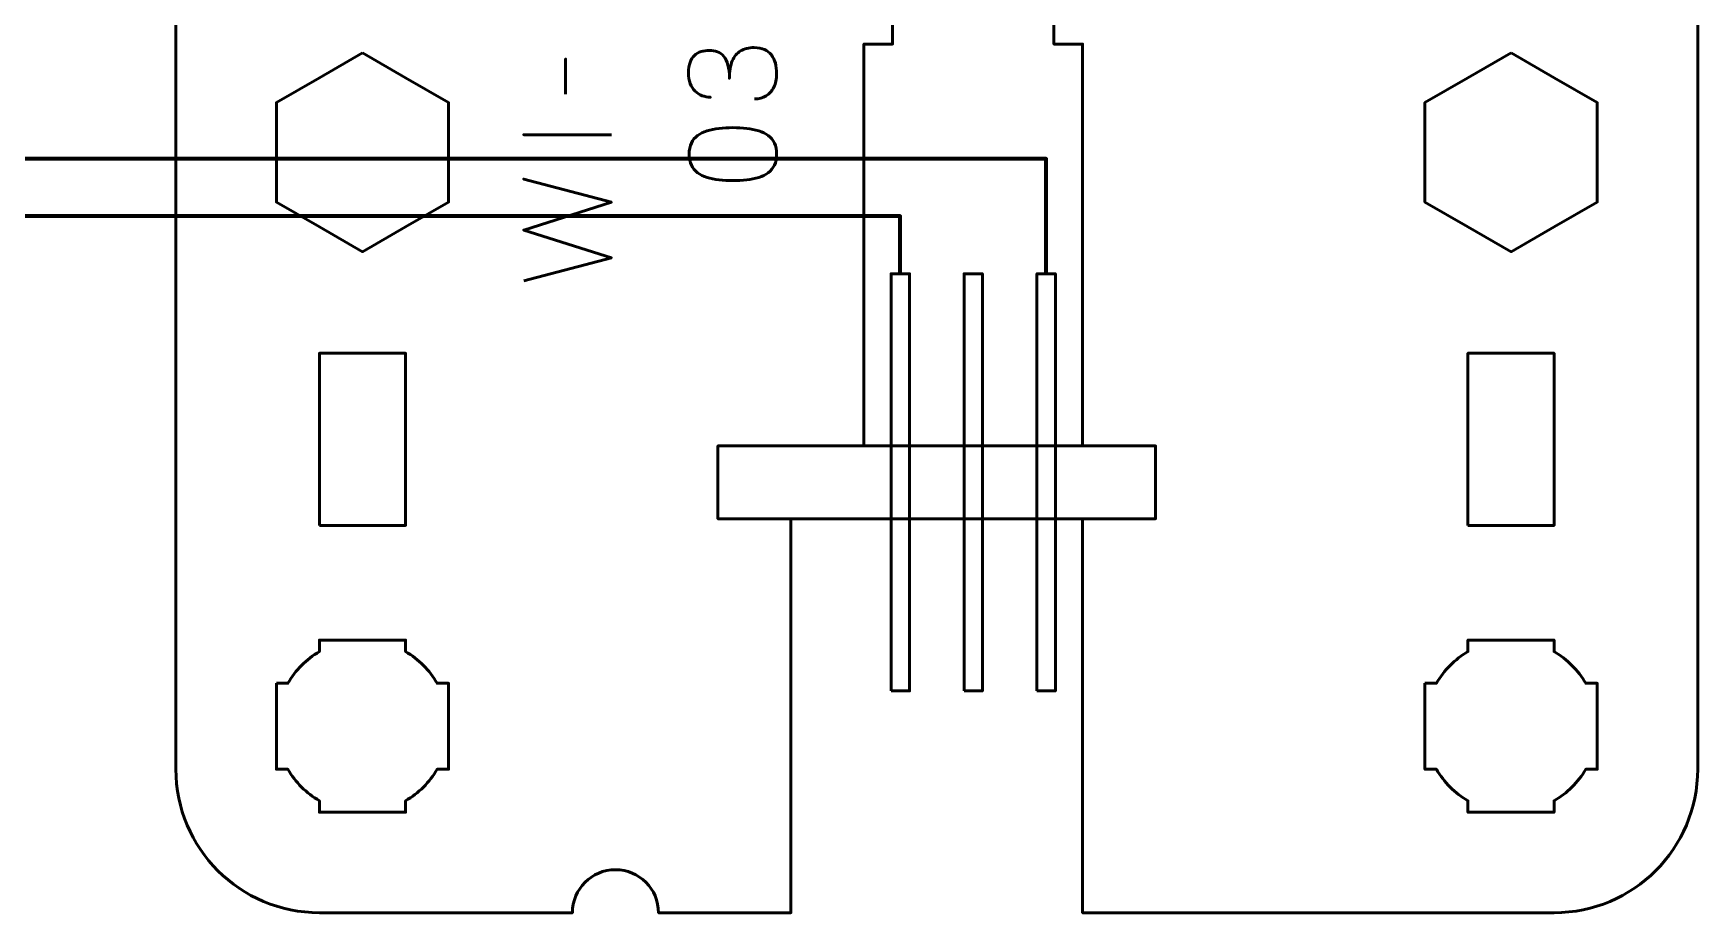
# Model space of a CAD drawing. Header units: centimetres. Extents: x -25.1 to 4.2, y -17.5 to -11.2.
# Drawn here: x -7.65 to -1.85, y -17.5 to -14.44 of the extents above; entities that cross this region are included whole.
import ezdxf

# ---------------------------------------------------------------- set-up
doc = ezdxf.new("R2010")
doc.units = ezdxf.units.CM
doc.header["$MEASUREMENT"] = 0
doc.layers.add('Layer 1', color=7, linetype='Continuous')

msp = doc.modelspace()

# ---------------------------------------------------------------- linework, layer by layer
at = {"layer": 'Layer 1', "color": 2, "lineweight": 53}
for points in [[(-4.659, -16.72699), (-4.595, -16.72699), (-4.595, -15.27299), (-4.659, -15.27299), (-4.659, -16.72699)], [(-4.405, -16.72699), (-4.341, -16.72699), (-4.341, -15.27299), (-4.405, -15.27299), (-4.405, -16.72699)], [(-4.151, -16.72699), (-4.087, -16.72699), (-4.087, -15.27299), (-4.151, -15.27299), (-4.151, -16.72699)]]:
    msp.add_lwpolyline(points, close=True, dxfattribs=at)
at = {"layer": 'Layer 1', "color": 253, "lineweight": 53}
for points in [[(-6.65, -16.15), (-6.35, -16.15), (-6.35, -15.55), (-6.65, -15.55), (-6.65, -16.15)], [(-2.65, -16.15), (-2.35, -16.15), (-2.35, -15.55), (-2.65, -15.55), (-2.65, -16.15)]]:
    msp.add_lwpolyline(points, close=True, dxfattribs=at)
at = {"layer": 'Layer 1', "color": 7, "lineweight": 53}
msp.add_lwpolyline([(-5.262, -16.12699), (-3.738, -16.12699), (-3.738, -15.87299), (-5.262, -15.87299), (-5.262, -16.12699)], close=True, dxfattribs=at)
at = {"layer": 'Layer 1', "color": 253, "lineweight": 53}
for points, knots in [([(-7.15, -17), (-7.15, -17), (-7.15, -12.7), (-7.15, -12.7), (-7.15, -12.7), (-7.15, -12.42391), (-6.92609, -12.2), (-6.65, -12.2), (-6.65, -12.2), (-6.65, -12.2), (-2.35, -12.2), (-2.35, -12.2), (-2.35, -12.2), (-2.07391, -12.2), (-1.85, -12.42391), (-1.85, -12.7), (-1.85, -12.7), (-1.85, -12.7), (-1.85, -17), (-1.85, -17), (-1.85, -17), (-1.85, -17.27609), (-2.07391, -17.5), (-2.35, -17.5), (-2.35, -17.5), (-2.35, -17.5), (-3.992, -17.5), (-3.992, -17.5), (-3.992, -17.5), (-3.992, -17.5), (-3.992, -16.12699), (-3.992, -16.12699), (-3.992, -16.12699), (-3.992, -16.12699), (-3.738, -16.12699), (-3.738, -16.12699), (-3.738, -16.12699), (-3.738, -16.12699), (-3.738, -15.87299), (-3.738, -15.87299), (-3.738, -15.87299), (-3.738, -15.87299), (-3.992, -15.87299), (-3.992, -15.87299), (-3.992, -15.87299), (-3.992, -15.87299), (-3.992, -14.47299), (-3.992, -14.47299), (-3.992, -14.47299), (-3.992, -14.47299), (-4.092, -14.47302), (-4.092, -14.47302), (-4.092, -14.47302), (-4.092, -14.47302), (-4.092, -14.24998), (-4.092, -14.24998), (-4.092, -14.24998), (-4.092, -14.24998), (-4.092, -13.82501), (-4.092, -13.82501), (-4.092, -13.82501), (-4.092, -13.82501), (-4.654, -13.825), (-4.654, -13.825), (-4.654, -13.825), (-4.654, -13.825), (-4.654, -14.24998), (-4.654, -14.24998), (-4.654, -14.24998), (-4.654, -14.24998), (-4.654, -14.47302), (-4.654, -14.47302), (-4.654, -14.47302), (-4.654, -14.47302), (-4.754, -14.47299), (-4.754, -14.47299), (-4.754, -14.47299), (-4.754, -14.47299), (-4.754, -15.87299), (-4.754, -15.87299), (-4.754, -15.87299), (-4.754, -15.87299), (-5.262, -15.87299), (-5.262, -15.87299), (-5.262, -15.87299), (-5.262, -15.87299), (-5.262, -16.12699), (-5.262, -16.12699), (-5.262, -16.12699), (-5.262, -16.12699), (-5.008, -16.12699), (-5.008, -16.12699), (-5.008, -16.12699), (-5.008, -16.12699), (-5.008, -17.5), (-5.008, -17.5), (-5.008, -17.5), (-5.008, -17.5), (-5.469, -17.5), (-5.469, -17.5), (-5.469, -17.5), (-5.469, -17.41717), (-5.53617, -17.35), (-5.619, -17.35), (-5.619, -17.35), (-5.70183, -17.35), (-5.769, -17.41717), (-5.769, -17.5), (-5.769, -17.5), (-5.769, -17.5), (-6.65, -17.5), (-6.65, -17.5), (-6.65, -17.5), (-6.92609, -17.5), (-7.15, -17.27609), (-7.15, -17)], [0, 0, 0, 0, 0.0344828, 0.0344828, 0.0344828, 0.0344828, 0.0689655, 0.0689655, 0.0689655, 0.0689655, 0.1034483, 0.1034483, 0.1034483, 0.1034483, 0.137931, 0.137931, 0.137931, 0.137931, 0.1724138, 0.1724138, 0.1724138, 0.1724138, 0.2068966, 0.2068966, 0.2068966, 0.2068966, 0.2413793, 0.2413793, 0.2413793, 0.2413793, 0.2758621, 0.2758621, 0.2758621, 0.2758621, 0.3103448, 0.3103448, 0.3103448, 0.3103448, 0.3448276, 0.3448276, 0.3448276, 0.3448276, 0.3793103, 0.3793103, 0.3793103, 0.3793103, 0.4137931, 0.4137931, 0.4137931, 0.4137931, 0.4482759, 0.4482759, 0.4482759, 0.4482759, 0.4827586, 0.4827586, 0.4827586, 0.4827586, 0.5172414, 0.5172414, 0.5172414, 0.5172414, 0.5517241, 0.5517241, 0.5517241, 0.5517241, 0.5862069, 0.5862069, 0.5862069, 0.5862069, 0.6206897, 0.6206897, 0.6206897, 0.6206897, 0.6551724, 0.6551724, 0.6551724, 0.6551724, 0.6896552, 0.6896552, 0.6896552, 0.6896552, 0.7241379, 0.7241379, 0.7241379, 0.7241379, 0.7586207, 0.7586207, 0.7586207, 0.7586207, 0.7931034, 0.7931034, 0.7931034, 0.7931034, 0.8275862, 0.8275862, 0.8275862, 0.8275862, 0.862069, 0.862069, 0.862069, 0.862069, 0.8965517, 0.8965517, 0.8965517, 0.8965517, 0.9310345, 0.9310345, 0.9310345, 0.9310345, 0.9655172, 0.9655172, 0.9655172, 0.9655172, 1, 1, 1, 1]), ([(-5.13442, -14.66369), (-5.11918, -14.66362), (-5.10592, -14.66009), (-5.09442, -14.65311), (-5.09442, -14.65311), (-5.08299, -14.64612), (-5.07403, -14.63617), (-5.06761, -14.62319), (-5.06761, -14.62319), (-5.06119, -14.61021), (-5.05794, -14.59462), (-5.0578, -14.57648), (-5.0578, -14.57648), (-5.0578, -14.56287), (-5.05921, -14.55052), (-5.06217, -14.5393), (-5.06217, -14.5393), (-5.06514, -14.52815), (-5.06972, -14.51856), (-5.076, -14.51044), (-5.076, -14.51044), (-5.08228, -14.50233), (-5.0904, -14.49612), (-5.10027, -14.49168), (-5.10027, -14.49168), (-5.11022, -14.4873), (-5.12215, -14.48512), (-5.13612, -14.48505), (-5.13612, -14.48505), (-5.15474, -14.48497), (-5.17048, -14.48878), (-5.18325, -14.49633), (-5.18325, -14.49633), (-5.19602, -14.50388), (-5.20561, -14.5156), (-5.21217, -14.53133), (-5.21217, -14.53133), (-5.21874, -14.54706), (-5.22205, -14.56724), (-5.22205, -14.59172), (-5.22205, -14.59172), (-5.22198, -14.57345), (-5.22367, -14.55814), (-5.22713, -14.54565), (-5.22713, -14.54565), (-5.23059, -14.53323), (-5.23546, -14.52329), (-5.24181, -14.51581), (-5.24181, -14.51581), (-5.24809, -14.50833), (-5.25557, -14.5029), (-5.26417, -14.49965), (-5.26417, -14.49965), (-5.27271, -14.49633), (-5.28209, -14.49471), (-5.29232, -14.49478), (-5.29232, -14.49478), (-5.30256, -14.49471), (-5.31201, -14.49612), (-5.32076, -14.49894), (-5.32076, -14.49894), (-5.32951, -14.5017), (-5.3372, -14.50621), (-5.34376, -14.51235), (-5.34376, -14.51235), (-5.35032, -14.51849), (-5.35547, -14.5266), (-5.35914, -14.53655), (-5.35914, -14.53655), (-5.36281, -14.54657), (-5.36464, -14.55878), (-5.36471, -14.5731), (-5.36471, -14.5731), (-5.36464, -14.58735), (-5.36253, -14.59984), (-5.35843, -14.61042), (-5.35843, -14.61042), (-5.35434, -14.62108), (-5.34877, -14.62982), (-5.34164, -14.63688), (-5.34164, -14.63688), (-5.33452, -14.64386), (-5.3264, -14.64909), (-5.31723, -14.65254), (-5.31723, -14.65254), (-5.30806, -14.65607), (-5.29832, -14.65776), (-5.28809, -14.65776), (-5.28809, -14.65776), (-5.29832, -14.65776), (-5.30806, -14.65607), (-5.31723, -14.65254), (-5.31723, -14.65254), (-5.3264, -14.64909), (-5.33452, -14.64386), (-5.34164, -14.63688), (-5.34164, -14.63688), (-5.34877, -14.62982), (-5.35434, -14.62108), (-5.35843, -14.61042), (-5.35843, -14.61042), (-5.36253, -14.59984), (-5.36464, -14.58735), (-5.36471, -14.5731), (-5.36471, -14.5731), (-5.36464, -14.55878), (-5.36281, -14.54657), (-5.35914, -14.53655), (-5.35914, -14.53655), (-5.35547, -14.5266), (-5.35032, -14.51849), (-5.34376, -14.51235), (-5.34376, -14.51235), (-5.3372, -14.50621), (-5.32951, -14.5017), (-5.32076, -14.49894), (-5.32076, -14.49894), (-5.31201, -14.49612), (-5.30256, -14.49471), (-5.29232, -14.49478), (-5.29232, -14.49478), (-5.28209, -14.49471), (-5.27271, -14.49633), (-5.26417, -14.49965), (-5.26417, -14.49965), (-5.25557, -14.5029), (-5.24809, -14.50833), (-5.24181, -14.51581), (-5.24181, -14.51581), (-5.23546, -14.52329), (-5.23059, -14.53323), (-5.22713, -14.54565), (-5.22713, -14.54565), (-5.22367, -14.55814), (-5.22198, -14.57345), (-5.22205, -14.59172), (-5.22205, -14.59172), (-5.22205, -14.56724), (-5.21874, -14.54706), (-5.21217, -14.53133), (-5.21217, -14.53133), (-5.20561, -14.5156), (-5.19602, -14.50388), (-5.18325, -14.49633), (-5.18325, -14.49633), (-5.17048, -14.48878), (-5.15474, -14.48497), (-5.13612, -14.48505), (-5.13612, -14.48505), (-5.12215, -14.48512), (-5.11022, -14.4873), (-5.10027, -14.49168), (-5.10027, -14.49168), (-5.0904, -14.49612), (-5.08228, -14.50233), (-5.076, -14.51044), (-5.076, -14.51044), (-5.06972, -14.51856), (-5.06514, -14.52815), (-5.06217, -14.5393), (-5.06217, -14.5393), (-5.05921, -14.55052), (-5.0578, -14.56287), (-5.0578, -14.57648), (-5.0578, -14.57648), (-5.05794, -14.59462), (-5.06119, -14.61021), (-5.06761, -14.62319), (-5.06761, -14.62319), (-5.07403, -14.63617), (-5.08299, -14.64612), (-5.09442, -14.65311), (-5.09442, -14.65311), (-5.10592, -14.66009), (-5.11918, -14.66362), (-5.13442, -14.66369)], [0, 0, 0, 0, 0.0227273, 0.0227273, 0.0227273, 0.0227273, 0.0454545, 0.0454545, 0.0454545, 0.0454545, 0.0681818, 0.0681818, 0.0681818, 0.0681818, 0.0909091, 0.0909091, 0.0909091, 0.0909091, 0.1136364, 0.1136364, 0.1136364, 0.1136364, 0.1363636, 0.1363636, 0.1363636, 0.1363636, 0.1590909, 0.1590909, 0.1590909, 0.1590909, 0.1818182, 0.1818182, 0.1818182, 0.1818182, 0.2045455, 0.2045455, 0.2045455, 0.2045455, 0.2272727, 0.2272727, 0.2272727, 0.2272727, 0.25, 0.25, 0.25, 0.25, 0.2727273, 0.2727273, 0.2727273, 0.2727273, 0.2954545, 0.2954545, 0.2954545, 0.2954545, 0.3181818, 0.3181818, 0.3181818, 0.3181818, 0.3409091, 0.3409091, 0.3409091, 0.3409091, 0.3636364, 0.3636364, 0.3636364, 0.3636364, 0.3863636, 0.3863636, 0.3863636, 0.3863636, 0.4090909, 0.4090909, 0.4090909, 0.4090909, 0.4318182, 0.4318182, 0.4318182, 0.4318182, 0.4545455, 0.4545455, 0.4545455, 0.4545455, 0.4772727, 0.4772727, 0.4772727, 0.4772727, 0.5, 0.5, 0.5, 0.5, 0.5227273, 0.5227273, 0.5227273, 0.5227273, 0.5454545, 0.5454545, 0.5454545, 0.5454545, 0.5681818, 0.5681818, 0.5681818, 0.5681818, 0.5909091, 0.5909091, 0.5909091, 0.5909091, 0.6136364, 0.6136364, 0.6136364, 0.6136364, 0.6363636, 0.6363636, 0.6363636, 0.6363636, 0.6590909, 0.6590909, 0.6590909, 0.6590909, 0.6818182, 0.6818182, 0.6818182, 0.6818182, 0.7045455, 0.7045455, 0.7045455, 0.7045455, 0.7272727, 0.7272727, 0.7272727, 0.7272727, 0.75, 0.75, 0.75, 0.75, 0.7727273, 0.7727273, 0.7727273, 0.7727273, 0.7954545, 0.7954545, 0.7954545, 0.7954545, 0.8181818, 0.8181818, 0.8181818, 0.8181818, 0.8409091, 0.8409091, 0.8409091, 0.8409091, 0.8636364, 0.8636364, 0.8636364, 0.8636364, 0.8863636, 0.8863636, 0.8863636, 0.8863636, 0.9090909, 0.9090909, 0.9090909, 0.9090909, 0.9318182, 0.9318182, 0.9318182, 0.9318182, 0.9545455, 0.9545455, 0.9545455, 0.9545455, 0.9772727, 0.9772727, 0.9772727, 0.9772727, 1, 1, 1, 1]), ([(-6.5, -14.50359), (-6.5, -14.50359), (-6.35, -14.59019), (-6.35, -14.59019), (-6.35, -14.59019), (-6.35, -14.59019), (-6.2, -14.67679), (-6.2, -14.67679), (-6.2, -14.67679), (-6.2, -14.67679), (-6.2, -14.85), (-6.2, -14.85), (-6.2, -14.85), (-6.2, -14.85), (-6.2, -15.02321), (-6.2, -15.02321), (-6.2, -15.02321), (-6.2, -15.02321), (-6.35, -15.10981), (-6.35, -15.10981), (-6.35, -15.10981), (-6.35, -15.10981), (-6.5, -15.19641), (-6.5, -15.19641), (-6.5, -15.19641), (-6.5, -15.19641), (-6.65, -15.10981), (-6.65, -15.10981), (-6.65, -15.10981), (-6.65, -15.10981), (-6.8, -15.02321), (-6.8, -15.02321), (-6.8, -15.02321), (-6.8, -15.02321), (-6.8, -14.85), (-6.8, -14.85), (-6.8, -14.85), (-6.8, -14.85), (-6.8, -14.67679), (-6.8, -14.67679), (-6.8, -14.67679), (-6.8, -14.67679), (-6.65, -14.59019), (-6.65, -14.59019), (-6.65, -14.59019), (-6.65, -14.59019), (-6.5, -14.50359), (-6.5, -14.50359)], [0, 0, 0, 0, 0.0833333, 0.0833333, 0.0833333, 0.0833333, 0.1666667, 0.1666667, 0.1666667, 0.1666667, 0.25, 0.25, 0.25, 0.25, 0.3333333, 0.3333333, 0.3333333, 0.3333333, 0.4166667, 0.4166667, 0.4166667, 0.4166667, 0.5, 0.5, 0.5, 0.5, 0.5833333, 0.5833333, 0.5833333, 0.5833333, 0.6666667, 0.6666667, 0.6666667, 0.6666667, 0.75, 0.75, 0.75, 0.75, 0.8333333, 0.8333333, 0.8333333, 0.8333333, 0.9166667, 0.9166667, 0.9166667, 0.9166667, 1, 1, 1, 1]), ([(-5.79271, -14.64781), (-5.79271, -14.64781), (-5.79271, -14.52462), (-5.79271, -14.52462), (-5.79271, -14.52462), (-5.79271, -14.52462), (-5.79271, -14.64781), (-5.79271, -14.64781)], [0, 0, 0, 0, 0.5, 0.5, 0.5, 0.5, 1, 1, 1, 1]), ([(-2.5, -14.50359), (-2.5, -14.50359), (-2.35, -14.59019), (-2.35, -14.59019), (-2.35, -14.59019), (-2.35, -14.59019), (-2.2, -14.67679), (-2.2, -14.67679), (-2.2, -14.67679), (-2.2, -14.67679), (-2.2, -14.85), (-2.2, -14.85), (-2.2, -14.85), (-2.2, -14.85), (-2.2, -15.02321), (-2.2, -15.02321), (-2.2, -15.02321), (-2.2, -15.02321), (-2.35, -15.10981), (-2.35, -15.10981), (-2.35, -15.10981), (-2.35, -15.10981), (-2.5, -15.19641), (-2.5, -15.19641), (-2.5, -15.19641), (-2.5, -15.19641), (-2.65, -15.10981), (-2.65, -15.10981), (-2.65, -15.10981), (-2.65, -15.10981), (-2.8, -15.02321), (-2.8, -15.02321), (-2.8, -15.02321), (-2.8, -15.02321), (-2.8, -14.85), (-2.8, -14.85), (-2.8, -14.85), (-2.8, -14.85), (-2.8, -14.67679), (-2.8, -14.67679), (-2.8, -14.67679), (-2.8, -14.67679), (-2.65, -14.59019), (-2.65, -14.59019), (-2.65, -14.59019), (-2.65, -14.59019), (-2.5, -14.50359), (-2.5, -14.50359)], [0, 0, 0, 0, 0.0833333, 0.0833333, 0.0833333, 0.0833333, 0.1666667, 0.1666667, 0.1666667, 0.1666667, 0.25, 0.25, 0.25, 0.25, 0.3333333, 0.3333333, 0.3333333, 0.3333333, 0.4166667, 0.4166667, 0.4166667, 0.4166667, 0.5, 0.5, 0.5, 0.5, 0.5833333, 0.5833333, 0.5833333, 0.5833333, 0.6666667, 0.6666667, 0.6666667, 0.6666667, 0.75, 0.75, 0.75, 0.75, 0.8333333, 0.8333333, 0.8333333, 0.8333333, 0.9166667, 0.9166667, 0.9166667, 0.9166667, 1, 1, 1, 1]), ([(-5.0578, -14.8563), (-5.05787, -14.84149), (-5.06048, -14.82872), (-5.06556, -14.81806), (-5.06556, -14.81806), (-5.07064, -14.80748), (-5.07791, -14.79866), (-5.08715, -14.79161), (-5.08715, -14.79161), (-5.09646, -14.78462), (-5.10747, -14.77912), (-5.12017, -14.77503), (-5.12017, -14.77503), (-5.13287, -14.771), (-5.14677, -14.76811), (-5.16201, -14.76649), (-5.16201, -14.76649), (-5.17725, -14.76479), (-5.19327, -14.76395), (-5.2102, -14.76402), (-5.2102, -14.76402), (-5.22706, -14.76395), (-5.24308, -14.76479), (-5.25825, -14.76649), (-5.25825, -14.76649), (-5.27342, -14.76811), (-5.28739, -14.771), (-5.30009, -14.77503), (-5.30009, -14.77503), (-5.31272, -14.77912), (-5.32372, -14.78462), (-5.33311, -14.79161), (-5.33311, -14.79161), (-5.34242, -14.79866), (-5.34969, -14.80748), (-5.35477, -14.81806), (-5.35477, -14.81806), (-5.35992, -14.82872), (-5.36253, -14.84149), (-5.3626, -14.8563), (-5.3626, -14.8563), (-5.36253, -14.87112), (-5.35992, -14.88389), (-5.35477, -14.89455), (-5.35477, -14.89455), (-5.34969, -14.90513), (-5.34242, -14.91395), (-5.33311, -14.921), (-5.33311, -14.921), (-5.32372, -14.92799), (-5.31272, -14.93349), (-5.30009, -14.93758), (-5.30009, -14.93758), (-5.28739, -14.94161), (-5.27342, -14.9445), (-5.25825, -14.94612), (-5.25825, -14.94612), (-5.24308, -14.94781), (-5.22706, -14.94866), (-5.2102, -14.94859), (-5.2102, -14.94859), (-5.19327, -14.94866), (-5.17725, -14.94781), (-5.16201, -14.94612), (-5.16201, -14.94612), (-5.14677, -14.9445), (-5.13287, -14.94161), (-5.12017, -14.93758), (-5.12017, -14.93758), (-5.10747, -14.93349), (-5.09646, -14.92799), (-5.08715, -14.921), (-5.08715, -14.921), (-5.07791, -14.91395), (-5.07064, -14.90513), (-5.06556, -14.89455), (-5.06556, -14.89455), (-5.06048, -14.88389), (-5.05787, -14.87112), (-5.0578, -14.8563)], [0, 0, 0, 0, 0.05, 0.05, 0.05, 0.05, 0.1, 0.1, 0.1, 0.1, 0.15, 0.15, 0.15, 0.15, 0.2, 0.2, 0.2, 0.2, 0.25, 0.25, 0.25, 0.25, 0.3, 0.3, 0.3, 0.3, 0.35, 0.35, 0.35, 0.35, 0.4, 0.4, 0.4, 0.4, 0.45, 0.45, 0.45, 0.45, 0.5, 0.5, 0.5, 0.5, 0.55, 0.55, 0.55, 0.55, 0.6, 0.6, 0.6, 0.6, 0.65, 0.65, 0.65, 0.65, 0.7, 0.7, 0.7, 0.7, 0.75, 0.75, 0.75, 0.75, 0.8, 0.8, 0.8, 0.8, 0.85, 0.85, 0.85, 0.85, 0.9, 0.9, 0.9, 0.9, 0.95, 0.95, 0.95, 0.95, 1, 1, 1, 1]), ([(-5.0578, -14.8563), (-5.05787, -14.84149), (-5.06048, -14.82872), (-5.06556, -14.81806), (-5.06556, -14.81806), (-5.07064, -14.80748), (-5.07791, -14.79866), (-5.08715, -14.79161), (-5.08715, -14.79161), (-5.09646, -14.78462), (-5.10747, -14.77912), (-5.12017, -14.77503), (-5.12017, -14.77503), (-5.13287, -14.771), (-5.14677, -14.76811), (-5.16201, -14.76649), (-5.16201, -14.76649), (-5.17725, -14.76479), (-5.19327, -14.76395), (-5.2102, -14.76402), (-5.2102, -14.76402), (-5.22706, -14.76395), (-5.24308, -14.76479), (-5.25825, -14.76649), (-5.25825, -14.76649), (-5.27342, -14.76811), (-5.28739, -14.771), (-5.30009, -14.77503), (-5.30009, -14.77503), (-5.31272, -14.77912), (-5.32372, -14.78462), (-5.33311, -14.79161), (-5.33311, -14.79161), (-5.34242, -14.79866), (-5.34969, -14.80748), (-5.35477, -14.81806), (-5.35477, -14.81806), (-5.35992, -14.82872), (-5.36253, -14.84149), (-5.3626, -14.8563), (-5.3626, -14.8563), (-5.36253, -14.87112), (-5.35992, -14.88389), (-5.35477, -14.89455), (-5.35477, -14.89455), (-5.34969, -14.90513), (-5.34242, -14.91395), (-5.33311, -14.921), (-5.33311, -14.921), (-5.32372, -14.92799), (-5.31272, -14.93349), (-5.30009, -14.93758), (-5.30009, -14.93758), (-5.28739, -14.94161), (-5.27342, -14.9445), (-5.25825, -14.94612), (-5.25825, -14.94612), (-5.24308, -14.94781), (-5.22706, -14.94866), (-5.2102, -14.94859), (-5.2102, -14.94859), (-5.19327, -14.94866), (-5.17725, -14.94781), (-5.16201, -14.94612), (-5.16201, -14.94612), (-5.14677, -14.9445), (-5.13287, -14.94161), (-5.12017, -14.93758), (-5.12017, -14.93758), (-5.10747, -14.93349), (-5.09646, -14.92799), (-5.08715, -14.921), (-5.08715, -14.921), (-5.07791, -14.91395), (-5.07064, -14.90513), (-5.06556, -14.89455), (-5.06556, -14.89455), (-5.06048, -14.88389), (-5.05787, -14.87112), (-5.0578, -14.8563)], [0, 0, 0, 0, 0.05, 0.05, 0.05, 0.05, 0.1, 0.1, 0.1, 0.1, 0.15, 0.15, 0.15, 0.15, 0.2, 0.2, 0.2, 0.2, 0.25, 0.25, 0.25, 0.25, 0.3, 0.3, 0.3, 0.3, 0.35, 0.35, 0.35, 0.35, 0.4, 0.4, 0.4, 0.4, 0.45, 0.45, 0.45, 0.45, 0.5, 0.5, 0.5, 0.5, 0.55, 0.55, 0.55, 0.55, 0.6, 0.6, 0.6, 0.6, 0.65, 0.65, 0.65, 0.65, 0.7, 0.7, 0.7, 0.7, 0.75, 0.75, 0.75, 0.75, 0.8, 0.8, 0.8, 0.8, 0.85, 0.85, 0.85, 0.85, 0.9, 0.9, 0.9, 0.9, 0.95, 0.95, 0.95, 0.95, 1, 1, 1, 1]), ([(-5.63311, -14.78878), (-5.63311, -14.78878), (-5.93833, -14.78878), (-5.93833, -14.78878), (-5.93833, -14.78878), (-5.93833, -14.78878), (-5.63311, -14.78878), (-5.63311, -14.78878)], [0, 0, 0, 0, 0.5, 0.5, 0.5, 0.5, 1, 1, 1, 1]), ([(-5.93833, -15.29805), (-5.93833, -15.29805), (-5.63311, -15.21762), (-5.63311, -15.21762), (-5.63311, -15.21762), (-5.63311, -15.21762), (-5.93833, -15.12068), (-5.93833, -15.12068), (-5.93833, -15.12068), (-5.93833, -15.12068), (-5.63311, -15.02373), (-5.63311, -15.02373), (-5.63311, -15.02373), (-5.63311, -15.02373), (-5.93833, -14.9433), (-5.93833, -14.9433), (-5.93833, -14.9433), (-5.93833, -14.9433), (-5.63311, -15.02373), (-5.63311, -15.02373), (-5.63311, -15.02373), (-5.63311, -15.02373), (-5.93833, -15.12068), (-5.93833, -15.12068), (-5.93833, -15.12068), (-5.93833, -15.12068), (-5.63311, -15.21762), (-5.63311, -15.21762), (-5.63311, -15.21762), (-5.63311, -15.21762), (-5.93833, -15.29805), (-5.93833, -15.29805)], [0, 0, 0, 0, 0.125, 0.125, 0.125, 0.125, 0.25, 0.25, 0.25, 0.25, 0.375, 0.375, 0.375, 0.375, 0.5, 0.5, 0.5, 0.5, 0.625, 0.625, 0.625, 0.625, 0.75, 0.75, 0.75, 0.75, 0.875, 0.875, 0.875, 0.875, 1, 1, 1, 1]), ([(-6.8, -16.7), (-6.8, -16.7), (-6.75985, -16.7), (-6.75985, -16.7), (-6.75985, -16.7), (-6.7335, -16.65447), (-6.69553, -16.6165), (-6.65, -16.59015), (-6.65, -16.59015), (-6.65, -16.59015), (-6.65, -16.55), (-6.65, -16.55), (-6.65, -16.55), (-6.65, -16.55), (-6.5, -16.55), (-6.5, -16.55), (-6.5, -16.55), (-6.5, -16.55), (-6.35, -16.55), (-6.35, -16.55), (-6.35, -16.55), (-6.35, -16.55), (-6.35, -16.59015), (-6.35, -16.59015), (-6.35, -16.59015), (-6.30447, -16.6165), (-6.2665, -16.65447), (-6.24015, -16.7), (-6.24015, -16.7), (-6.24015, -16.7), (-6.2, -16.7), (-6.2, -16.7), (-6.2, -16.7), (-6.2, -16.7), (-6.2, -16.85), (-6.2, -16.85), (-6.2, -16.85), (-6.2, -16.85), (-6.2, -17), (-6.2, -17), (-6.2, -17), (-6.2, -17), (-6.24015, -17), (-6.24015, -17), (-6.24015, -17), (-6.2665, -17.04553), (-6.30447, -17.0835), (-6.35, -17.10985), (-6.35, -17.10985), (-6.35, -17.10985), (-6.35, -17.15), (-6.35, -17.15), (-6.35, -17.15), (-6.35, -17.15), (-6.5, -17.15), (-6.5, -17.15), (-6.5, -17.15), (-6.5, -17.15), (-6.65, -17.15), (-6.65, -17.15), (-6.65, -17.15), (-6.65, -17.15), (-6.65, -17.10985), (-6.65, -17.10985), (-6.65, -17.10985), (-6.69553, -17.0835), (-6.7335, -17.04553), (-6.75985, -17), (-6.75985, -17), (-6.75985, -17), (-6.8, -17), (-6.8, -17), (-6.8, -17), (-6.8, -17), (-6.8, -16.85), (-6.8, -16.85), (-6.8, -16.85), (-6.8, -16.85), (-6.8, -16.7), (-6.8, -16.7)], [0, 0, 0, 0, 0.05, 0.05, 0.05, 0.05, 0.1, 0.1, 0.1, 0.1, 0.15, 0.15, 0.15, 0.15, 0.2, 0.2, 0.2, 0.2, 0.25, 0.25, 0.25, 0.25, 0.3, 0.3, 0.3, 0.3, 0.35, 0.35, 0.35, 0.35, 0.4, 0.4, 0.4, 0.4, 0.45, 0.45, 0.45, 0.45, 0.5, 0.5, 0.5, 0.5, 0.55, 0.55, 0.55, 0.55, 0.6, 0.6, 0.6, 0.6, 0.65, 0.65, 0.65, 0.65, 0.7, 0.7, 0.7, 0.7, 0.75, 0.75, 0.75, 0.75, 0.8, 0.8, 0.8, 0.8, 0.85, 0.85, 0.85, 0.85, 0.9, 0.9, 0.9, 0.9, 0.95, 0.95, 0.95, 0.95, 1, 1, 1, 1]), ([(-2.8, -16.7), (-2.8, -16.7), (-2.75985, -16.7), (-2.75985, -16.7), (-2.75985, -16.7), (-2.7335, -16.65447), (-2.69553, -16.6165), (-2.65, -16.59015), (-2.65, -16.59015), (-2.65, -16.59015), (-2.65, -16.55), (-2.65, -16.55), (-2.65, -16.55), (-2.65, -16.55), (-2.5, -16.55), (-2.5, -16.55), (-2.5, -16.55), (-2.5, -16.55), (-2.35, -16.55), (-2.35, -16.55), (-2.35, -16.55), (-2.35, -16.55), (-2.35, -16.59015), (-2.35, -16.59015), (-2.35, -16.59015), (-2.30447, -16.6165), (-2.2665, -16.65447), (-2.24015, -16.7), (-2.24015, -16.7), (-2.24015, -16.7), (-2.2, -16.7), (-2.2, -16.7), (-2.2, -16.7), (-2.2, -16.7), (-2.2, -16.85), (-2.2, -16.85), (-2.2, -16.85), (-2.2, -16.85), (-2.2, -17), (-2.2, -17), (-2.2, -17), (-2.2, -17), (-2.24015, -17), (-2.24015, -17), (-2.24015, -17), (-2.2665, -17.04553), (-2.30447, -17.0835), (-2.35, -17.10985), (-2.35, -17.10985), (-2.35, -17.10985), (-2.35, -17.15), (-2.35, -17.15), (-2.35, -17.15), (-2.35, -17.15), (-2.5, -17.15), (-2.5, -17.15), (-2.5, -17.15), (-2.5, -17.15), (-2.65, -17.15), (-2.65, -17.15), (-2.65, -17.15), (-2.65, -17.15), (-2.65, -17.10985), (-2.65, -17.10985), (-2.65, -17.10985), (-2.69553, -17.0835), (-2.7335, -17.04553), (-2.75985, -17), (-2.75985, -17), (-2.75985, -17), (-2.8, -17), (-2.8, -17), (-2.8, -17), (-2.8, -17), (-2.8, -16.85), (-2.8, -16.85), (-2.8, -16.85), (-2.8, -16.85), (-2.8, -16.7), (-2.8, -16.7)], [0, 0, 0, 0, 0.05, 0.05, 0.05, 0.05, 0.1, 0.1, 0.1, 0.1, 0.15, 0.15, 0.15, 0.15, 0.2, 0.2, 0.2, 0.2, 0.25, 0.25, 0.25, 0.25, 0.3, 0.3, 0.3, 0.3, 0.35, 0.35, 0.35, 0.35, 0.4, 0.4, 0.4, 0.4, 0.45, 0.45, 0.45, 0.45, 0.5, 0.5, 0.5, 0.5, 0.55, 0.55, 0.55, 0.55, 0.6, 0.6, 0.6, 0.6, 0.65, 0.65, 0.65, 0.65, 0.7, 0.7, 0.7, 0.7, 0.75, 0.75, 0.75, 0.75, 0.8, 0.8, 0.8, 0.8, 0.85, 0.85, 0.85, 0.85, 0.9, 0.9, 0.9, 0.9, 0.95, 0.95, 0.95, 0.95, 1, 1, 1, 1])]:
    msp.add_open_spline(points, degree=3, knots=knots, dxfattribs=at)
at = {"layer": 'Layer 1', "color": 1, "lineweight": 106}
msp.add_open_spline([(-4.119, -15.27298), (-4.119, -15.27298), (-4.119, -14.87299), (-4.119, -14.87299), (-4.119, -14.87299), (-4.119, -14.87299), (-20.60002, -14.87299), (-20.60002, -14.87299), (-20.60002, -14.87299), (-20.60002, -14.87299), (-20.60002, -15.87299), (-20.60002, -15.87299), (-20.60002, -15.87299), (-20.60002, -15.87299), (-22.627, -15.87299), (-22.627, -15.87299)], degree=3, knots=[0, 0, 0, 0, 0.25, 0.25, 0.25, 0.25, 0.5, 0.5, 0.5, 0.5, 0.75, 0.75, 0.75, 0.75, 1, 1, 1, 1], dxfattribs=at)
at = {"layer": 'Layer 1', "color": 3, "lineweight": 106}
msp.add_open_spline([(-4.627, -15.27298), (-4.627, -15.27298), (-4.627, -15.07299), (-4.627, -15.07299), (-4.627, -15.07299), (-4.627, -15.07299), (-20.80002, -15.07299), (-20.80002, -15.07299), (-20.80002, -15.07299), (-20.80002, -15.07299), (-20.80002, -15.67299), (-20.80002, -15.67299), (-20.80002, -15.67299), (-20.80002, -15.67299), (-22.373, -15.67299), (-22.373, -15.67299)], degree=3, knots=[0, 0, 0, 0, 0.25, 0.25, 0.25, 0.25, 0.5, 0.5, 0.5, 0.5, 0.75, 0.75, 0.75, 0.75, 1, 1, 1, 1], dxfattribs=at)

doc.saveas('drawing.dxf')
